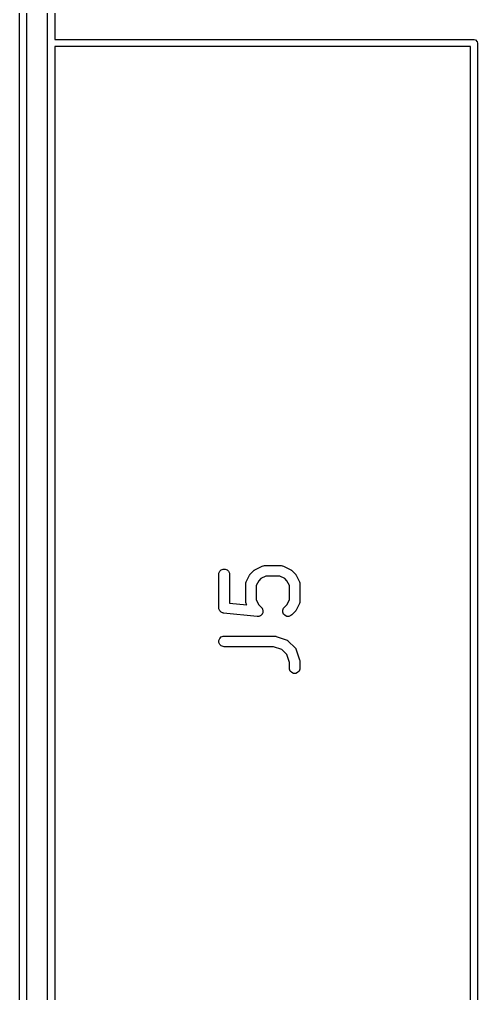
# Model space of a CAD drawing. Extents: x 1.56 to 6.49, y -4.6 to -1.37.
# Drawn here: x 6.23 to 6.486, y -3.724 to -3.18 of the extents above; entities that cross this region are included whole.
import ezdxf

# ---------------------------------------------------------------- set-up
doc = ezdxf.new("R2010")
doc.units = 0
doc.header["$MEASUREMENT"] = 0
doc.layers.add('BLACK', color=7, linetype='CONTINUOUS')

msp = doc.modelspace()

# ---------------------------------------------------------------- linework, layer by layer
at = {"layer": 'BLACK', "linetype": 'CONTINUOUS'}
for p, q in [((6.23425, -2.90886), (6.23425, -4.11949)), ((6.24606, -4.11949), (6.24606, -2.90886)), ((6.23031, -3.94134), (6.23031, -3.08701)), ((6.25, -3.12244), (6.25, -3.19134)), ((6.25, -3.19134), (6.48425, -3.19134)), ((6.48425, -3.19134), (6.48501, -3.19149)), ((6.48501, -3.19149), (6.48607, -3.19255)), ((6.25, -3.19528), (6.25, -3.83307)), ((6.48228, -3.19528), (6.25, -3.19528)), ((6.48228, -3.83307), (6.48228, -3.19528)), ((6.48607, -3.19255), (6.48622, -3.19331)), ((6.48622, -3.19331), (6.48622, -3.83504)), ((6.36585, -3.48529), (6.3664, -3.48508)), ((6.3664, -3.48508), (6.3665, -3.48507)), ((6.3665, -3.48507), (6.3666, -3.48503)), ((6.3666, -3.48503), (6.36718, -3.48497)), ((6.36718, -3.48497), (6.37655, -3.48497)), ((6.37655, -3.48497), (6.37712, -3.48503)), ((6.37712, -3.48503), (6.37722, -3.48507)), ((6.37722, -3.48507), (6.37733, -3.48508)), ((6.37733, -3.48508), (6.37787, -3.48529)), ((6.34173, -3.4898), (6.34178, -3.48923)), ((6.34173, -3.50855), (6.34173, -3.4898)), ((6.34178, -3.48923), (6.34222, -3.48816)), ((6.34222, -3.48816), (6.34304, -3.48735)), ((6.34304, -3.48735), (6.3441, -3.48691)), ((6.3441, -3.48691), (6.34525, -3.48691)), ((6.34525, -3.48691), (6.34632, -3.48735)), ((6.34632, -3.48735), (6.34713, -3.48816)), ((6.34713, -3.48816), (6.34757, -3.48923)), ((6.34757, -3.48923), (6.34763, -3.4898)), ((6.34763, -3.4898), (6.34763, -3.50588)), ((6.35703, -3.49411), (6.35891, -3.49036)), ((6.35891, -3.49036), (6.35907, -3.49011)), ((6.35907, -3.49011), (6.3591, -3.49004)), ((6.3591, -3.49004), (6.35916, -3.48995)), ((6.35916, -3.48995), (6.35922, -3.48987)), ((6.35922, -3.48987), (6.35928, -3.48981)), ((6.35928, -3.48981), (6.35946, -3.48959)), ((6.35946, -3.48959), (6.36134, -3.48771)), ((6.36134, -3.48771), (6.36156, -3.48753)), ((6.36156, -3.48753), (6.36162, -3.48747)), ((6.36162, -3.48747), (6.3617, -3.48741)), ((6.3617, -3.48741), (6.36179, -3.48735)), ((6.36179, -3.48735), (6.36186, -3.48732)), ((6.36186, -3.48732), (6.36211, -3.48716)), ((6.36211, -3.48716), (6.36585, -3.48529)), ((6.37787, -3.48529), (6.38162, -3.48716)), ((6.38162, -3.48716), (6.38187, -3.48732)), ((6.38187, -3.48732), (6.38194, -3.48735)), ((6.38194, -3.48735), (6.38202, -3.48741)), ((6.38202, -3.48741), (6.38211, -3.48747)), ((6.38211, -3.48747), (6.38216, -3.48753)), ((6.38216, -3.48753), (6.38239, -3.48771)), ((6.38239, -3.48771), (6.38426, -3.48959)), ((6.38426, -3.48959), (6.38445, -3.48981)), ((6.38445, -3.48981), (6.38451, -3.48987)), ((6.38451, -3.48987), (6.38456, -3.48995)), ((6.38456, -3.48995), (6.38463, -3.49004)), ((6.38463, -3.49004), (6.38466, -3.49011)), ((6.38466, -3.49011), (6.38481, -3.49036)), ((6.38481, -3.49036), (6.38669, -3.49411)), ((6.35672, -3.49543), (6.35678, -3.49485)), ((6.35672, -3.5048), (6.35672, -3.49543)), ((6.35678, -3.49485), (6.35682, -3.49475)), ((6.35682, -3.49475), (6.35683, -3.49465)), ((6.35683, -3.49465), (6.35703, -3.49411)), ((6.36398, -3.49343), (6.36263, -3.49612)), ((6.36517, -3.49223), (6.36398, -3.49343)), ((6.36787, -3.49088), (6.36517, -3.49223)), ((6.37585, -3.49088), (6.36787, -3.49088)), ((6.37855, -3.49223), (6.37585, -3.49088)), ((6.37975, -3.49343), (6.37855, -3.49223)), ((6.3811, -3.49612), (6.37975, -3.49343)), ((6.38669, -3.49411), (6.3869, -3.49465)), ((6.3869, -3.49465), (6.3869, -3.49475)), ((6.3869, -3.49475), (6.38694, -3.49485)), ((6.38694, -3.49485), (6.387, -3.49543)), ((6.387, -3.49543), (6.387, -3.5048)), ((6.36263, -3.49612), (6.36263, -3.5041)), ((6.3811, -3.5041), (6.3811, -3.49612)), ((6.34763, -3.50588), (6.3574, -3.50685)), ((6.35678, -3.50538), (6.35672, -3.5048)), ((6.35682, -3.50547), (6.35678, -3.50538)), ((6.35683, -3.50558), (6.35682, -3.50547)), ((6.35703, -3.50612), (6.35683, -3.50558)), ((6.3574, -3.50685), (6.35703, -3.50612)), ((6.36263, -3.5041), (6.36398, -3.5068)), ((6.36398, -3.5068), (6.36551, -3.50834)), ((6.37821, -3.50834), (6.37975, -3.5068)), ((6.37975, -3.5068), (6.3811, -3.5041)), ((6.38669, -3.50612), (6.38481, -3.50987)), ((6.3869, -3.50558), (6.38669, -3.50612)), ((6.38694, -3.50538), (6.3869, -3.50547)), ((6.3869, -3.50547), (6.3869, -3.50558)), ((6.387, -3.5048), (6.38694, -3.50538)), ((6.34175, -3.50876), (6.34173, -3.50855)), ((6.34174, -3.50883), (6.34175, -3.50876)), ((6.34176, -3.5089), (6.34174, -3.50883)), ((6.34178, -3.50912), (6.34176, -3.5089)), ((6.34195, -3.50952), (6.34178, -3.50912)), ((6.34207, -3.50994), (6.34195, -3.50952)), ((6.34217, -3.51005), (6.34207, -3.50994)), ((6.34222, -3.51019), (6.34217, -3.51005)), ((6.34253, -3.51049), (6.34222, -3.51019)), ((6.3428, -3.51083), (6.34253, -3.51049)), ((6.34293, -3.5109), (6.3428, -3.51083)), ((6.34304, -3.511), (6.34293, -3.5109)), ((6.34344, -3.51117), (6.34304, -3.511)), ((6.34382, -3.51137), (6.34344, -3.51117)), ((6.34403, -3.51142), (6.34382, -3.51137)), ((6.3441, -3.51144), (6.34403, -3.51142)), ((6.34417, -3.51144), (6.3441, -3.51144)), ((6.34438, -3.51149), (6.34417, -3.51144)), ((6.36313, -3.51336), (6.34438, -3.51149)), ((6.36571, -3.5123), (6.36537, -3.51257)), ((6.36551, -3.50834), (6.36588, -3.50878)), ((6.36578, -3.51217), (6.36571, -3.5123)), ((6.36588, -3.51206), (6.36578, -3.51217)), ((6.36588, -3.50878), (6.36594, -3.50892)), ((6.36605, -3.51167), (6.36588, -3.51206)), ((6.36594, -3.50892), (6.36603, -3.50904)), ((6.36603, -3.50904), (6.36616, -3.50945)), ((6.36625, -3.51129), (6.36605, -3.51167)), ((6.36616, -3.50945), (6.36632, -3.50985)), ((6.36626, -3.51114), (6.36625, -3.51129)), ((6.36632, -3.511), (6.36626, -3.51114)), ((6.36632, -3.50985), (6.36632, -3.51)), ((6.36632, -3.51), (6.36636, -3.51014)), ((6.36636, -3.51014), (6.36632, -3.51057)), ((6.36632, -3.51057), (6.36632, -3.511)), ((6.3774, -3.50985), (6.37784, -3.50878)), ((6.3774, -3.511), (6.3774, -3.50985)), ((6.37784, -3.51206), (6.3774, -3.511)), ((6.37784, -3.50878), (6.37821, -3.50834)), ((6.37866, -3.51288), (6.37784, -3.51206)), ((6.38426, -3.51064), (6.38239, -3.51251)), ((6.38445, -3.51041), (6.38426, -3.51064)), ((6.38451, -3.51036), (6.38445, -3.51041)), ((6.38456, -3.51027), (6.38451, -3.51036)), ((6.38463, -3.51019), (6.38456, -3.51027)), ((6.38466, -3.51012), (6.38463, -3.51019)), ((6.38481, -3.50987), (6.38466, -3.51012)), ((6.36371, -3.51336), (6.36313, -3.51336)), ((6.36385, -3.51332), (6.36371, -3.51336)), ((6.364, -3.51332), (6.36385, -3.51332)), ((6.3644, -3.51315), (6.364, -3.51332)), ((6.36481, -3.51303), (6.3644, -3.51315)), ((6.36493, -3.51294), (6.36481, -3.51303)), ((6.36507, -3.51288), (6.36493, -3.51294)), ((6.36537, -3.51257), (6.36507, -3.51288)), ((6.37972, -3.51332), (6.37866, -3.51288)), ((6.38087, -3.51332), (6.37972, -3.51332)), ((6.38194, -3.51288), (6.38087, -3.51332)), ((6.38239, -3.51251), (6.38194, -3.51288)), ((6.34178, -3.52672), (6.34222, -3.52566)), ((6.34178, -3.52787), (6.34178, -3.52672)), ((6.34222, -3.52894), (6.34178, -3.52787)), ((6.34222, -3.52566), (6.34304, -3.52484)), ((6.34304, -3.52484), (6.3441, -3.5244)), ((6.3441, -3.5244), (6.34468, -3.52434)), ((6.34468, -3.52434), (6.3728, -3.52434)), ((6.3728, -3.52434), (6.37309, -3.52437)), ((6.37309, -3.52437), (6.37317, -3.52437)), ((6.37317, -3.52437), (6.37327, -3.52439)), ((6.37327, -3.52439), (6.37338, -3.5244)), ((6.37338, -3.5244), (6.37345, -3.52443)), ((6.37345, -3.52443), (6.37373, -3.5245)), ((6.37373, -3.5245), (6.37936, -3.52637)), ((6.37936, -3.52637), (6.37989, -3.52661)), ((6.37989, -3.52661), (6.37997, -3.52668)), ((6.37997, -3.52668), (6.38006, -3.52672)), ((6.38006, -3.52672), (6.38051, -3.52708)), ((6.38051, -3.52708), (6.38426, -3.53083)), ((6.34304, -3.52975), (6.34222, -3.52894)), ((6.3441, -3.53019), (6.34304, -3.52975)), ((6.34468, -3.53025), (6.3441, -3.53019)), ((6.37232, -3.53025), (6.34468, -3.53025)), ((6.37683, -3.53175), (6.37232, -3.53025)), ((6.37959, -3.53452), (6.37683, -3.53175)), ((6.38426, -3.53083), (6.38463, -3.53128)), ((6.38463, -3.53128), (6.38467, -3.53138)), ((6.38467, -3.53138), (6.38474, -3.53146)), ((6.38474, -3.53146), (6.38497, -3.53199)), ((6.38497, -3.53199), (6.38685, -3.53761)), ((6.3811, -3.53902), (6.37959, -3.53452)), ((6.3811, -3.54229), (6.3811, -3.53902)), ((6.38685, -3.53761), (6.38691, -3.5379)), ((6.38691, -3.5379), (6.38694, -3.53797)), ((6.38694, -3.53797), (6.38695, -3.53807)), ((6.38695, -3.53807), (6.38698, -3.53818)), ((6.38698, -3.53818), (6.38697, -3.53825)), ((6.38697, -3.53825), (6.387, -3.53855)), ((6.387, -3.53855), (6.387, -3.54229)), ((6.38115, -3.54287), (6.3811, -3.54229)), ((6.38159, -3.54394), (6.38115, -3.54287)), ((6.38241, -3.54475), (6.38159, -3.54394)), ((6.38347, -3.54519), (6.38241, -3.54475)), ((6.38569, -3.54475), (6.38462, -3.54519)), ((6.3865, -3.54394), (6.38569, -3.54475)), ((6.38694, -3.54287), (6.3865, -3.54394)), ((6.387, -3.54229), (6.38694, -3.54287)), ((6.38462, -3.54519), (6.38347, -3.54519))]:
    msp.add_line(p, q, dxfattribs=at)

doc.saveas('drawing.dxf')
